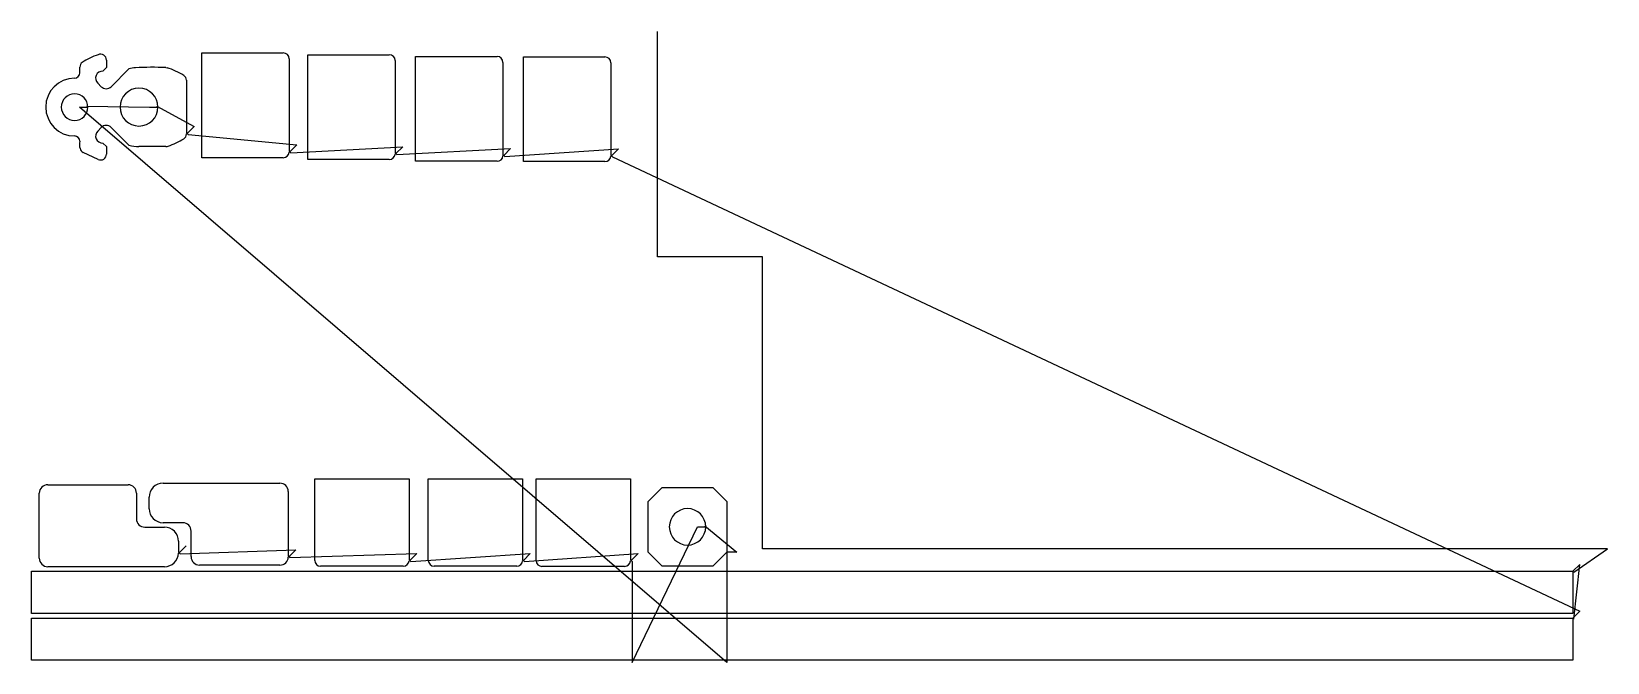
# Model space of a CAD drawing. Header units: metres. Extents: x 5527 to 11150, y 0 to 2250.
import ezdxf

# ---------------------------------------------------------------- set-up
doc = ezdxf.new("R2010")
doc.units = ezdxf.units.M

msp = doc.modelspace()

# ---------------------------------------------------------------- linework, layer by layer
at = {"layer": 'TOOL_0'}
for p, q in [((7760.076, 2248.994), (7760.076, 2249.994)), ((7760.076, 1446.041), (7760.076, 2248.994)), ((5793.987, 2148.145), (5793.987, 2121.539)), ((6134.078, 1800.07), (6134.078, 2173.87)), ((6134.078, 2173.87), (6424.978, 2173.87)), ((6445.878, 2152.97), (6445.878, 1822.47)), ((6512.407, 1793.637), (6512.407, 2167.437)), ((6512.407, 2167.437), (6803.307, 2167.437)), ((6824.207, 2146.537), (6824.207, 1816.037)), ((6897.248, 1787.304), (6897.248, 2160.904)), ((6897.248, 2160.904), (7188.048, 2160.904)), ((7208.848, 2140.104), (7208.848, 1809.604)), ((7281.989, 1786.016), (7281.989, 2159.616)), ((7281.989, 2159.616), (7572.789, 2159.616)), ((7593.589, 2138.816), (7593.589, 1808.316)), ((5698.987, 2102.539), (5698.987, 2123.431)), ((5793.987, 2121.539), (5781.2, 2108.752)), ((5810.665, 2053.364), (5874.231, 2116.93)), ((6005.628, 2121.536), (6010.096, 2121.047)), ((5762.582, 2066.092), (5775.31, 2053.364)), ((6079.288, 2076.337), (6079.288, 1887.792)), ((8007.912, -0.005), (5697.789, 1980.537)), ((5697.789, 1980.537), (5727.789, 1980.537)), ((5727.789, 1980.537), (5724.253, 1984.073)), ((5724.253, 1984.073), (5947.489, 1980.538)), ((5947.489, 1980.538), (5977.489, 1980.538)), ((5977.489, 1980.538), (5973.953, 1984.074)), ((5973.953, 1984.074), (6106.614, 1911.065)), ((5775.31, 1907.715), (5762.582, 1894.987)), ((5874.196, 1844.183), (5810.665, 1907.715)), ((6079.288, 1887.792), (6081.888, 1886.292)), ((6081.889, 1886.293), (6079.289, 1884.793)), ((6081.888, 1886.292), (6085.427, 1882.76)), ((6106.614, 1911.065), (6081.889, 1886.293)), ((6085.427, 1882.76), (6473.198, 1845.673)), ((5764.112, 1793.902), (5711.112, 1818.616)), ((5781.2, 1852.327), (5793.987, 1839.54)), ((5793.987, 1839.54), (5793.987, 1812.934)), ((6005.554, 1839.54), (5909.98, 1839.54)), ((6424.978, 1800.07), (6134.078, 1800.07)), ((6448.45, 1820.924), (6445.824, 1819.471)), ((6445.878, 1822.47), (6448.451, 1820.924)), ((6473.198, 1845.673), (6448.45, 1820.924)), ((6448.451, 1820.924), (6451.987, 1817.388)), ((6451.987, 1817.388), (6851.528, 1839.24)), ((6826.779, 1814.491), (6824.153, 1813.038)), ((6824.207, 1816.037), (6826.78, 1814.491)), ((6851.528, 1839.24), (6826.779, 1814.491)), ((6826.78, 1814.491), (6830.316, 1810.955)), ((6830.316, 1810.955), (7236.17, 1832.806)), ((7211.421, 1808.058), (7208.794, 1806.605)), ((7208.848, 1809.604), (7211.421, 1808.057)), ((7236.17, 1832.806), (7211.421, 1808.058)), ((7211.421, 1808.057), (7214.957, 1804.521)), ((7214.957, 1804.521), (7620.91, 1831.519)), ((7596.162, 1806.77), (7593.535, 1805.317)), ((7593.589, 1808.316), (7596.162, 1806.769)), ((7620.91, 1831.519), (7596.162, 1806.77)), ((7596.162, 1806.769), (7599.698, 1803.233)), ((7599.698, 1803.233), (11051.273, 182.744)), ((6803.307, 1793.637), (6512.407, 1793.637)), ((7188.048, 1787.304), (6897.248, 1787.304)), ((7572.789, 1786.016), (7281.989, 1786.016)), ((8134.93, 1446.041), (7760.076, 1446.041)), ((8134.93, 404.785), (8134.93, 1446.041)), ((5584.338, 633.526), (5870.938, 633.526)), ((5996.133, 639.316), (6412.733, 639.316)), ((6537.198, 364.105), (6537.198, 654.905)), ((6537.198, 654.905), (6873.798, 654.905)), ((6873.798, 654.905), (6873.798, 365.605)), ((6942.456, 364.103), (6942.456, 654.903)), ((6942.456, 654.903), (7279.056, 654.903)), ((7279.056, 654.903), (7279.056, 365.603)), ((7327.197, 363.458), (7327.197, 654.258)), ((7327.197, 654.258), (7663.797, 654.258)), ((7663.797, 654.258), (7663.797, 364.958)), ((7726.912, 573.868), (7777.205, 624.161)), ((7777.205, 624.161), (7957.619, 624.161)), ((7957.619, 624.161), (8007.912, 573.868)), ((5554.338, 371.526), (5554.338, 603.526)), ((5900.938, 603.526), (5900.938, 512.526)), ((5946.133, 548.316), (5946.133, 589.316)), ((6442.733, 609.316), (6442.733, 378.816)), ((7726.912, 393.454), (7726.912, 573.868)), ((8007.912, 573.868), (8007.912, 393.454)), ((5930.938, 482.526), (6000.938, 482.526)), ((6066.133, 498.316), (5996.133, 498.316)), ((6096.133, 377.316), (6096.133, 468.316)), ((7669.906, -0.005), (7902.413, 483.661)), ((7902.413, 483.661), (7932.413, 483.661)), ((7932.413, 483.661), (7928.877, 487.197)), ((7928.877, 487.197), (8042.912, 393.454)), ((6050.938, 432.526), (6050.938, 393.026)), ((6078.275, 416.255), (6053.526, 391.506)), ((6057.063, 387.971), (6470.063, 402.032)), ((6470.063, 402.032), (6445.315, 377.283)), ((11149.006, 404.785), (8134.93, 404.785)), ((11030.06, 321.62), (11150.006, 404.785)), ((11150.006, 404.785), (11149.006, 404.785)), ((11149.006, 404.785), (11150.006, 404.785)), ((11150.006, 404.785), (11149.006, 404.785)), ((6000.937, 341.526), (5584.338, 341.526)), ((6053.526, 391.506), (6050.915, 390.026)), ((6050.938, 393.026), (6053.527, 391.507)), ((6053.527, 391.507), (6057.063, 387.971)), ((6412.733, 347.316), (6126.133, 347.316)), ((6445.315, 377.283), (6442.696, 375.816)), ((6442.733, 378.816), (6445.314, 377.284)), ((6445.314, 377.284), (6448.85, 373.748)), ((6448.85, 373.748), (6901.12, 388.808)), ((6852.998, 343.305), (6557.998, 343.305)), ((6876.371, 364.059), (6873.744, 362.606)), ((6873.798, 365.605), (6876.371, 364.058)), ((6901.12, 388.808), (6876.371, 364.059)), ((6876.371, 364.058), (6879.907, 360.522)), ((6879.907, 360.522), (7306.378, 388.806)), ((7258.256, 343.303), (6963.256, 343.303)), ((7281.629, 364.057), (7279.002, 362.604)), ((7279.056, 365.603), (7281.629, 364.056)), ((7306.378, 388.806), (7281.629, 364.057)), ((7281.629, 364.056), (7285.165, 360.52)), ((7285.165, 360.52), (7691.119, 388.161)), ((7642.997, 342.658), (7347.997, 342.658)), ((7666.37, 363.412), (7663.743, 361.959)), ((7663.797, 364.958), (7666.37, 363.411)), ((7691.119, 388.161), (7666.37, 363.412)), ((7666.37, 363.411), (7669.906, 359.875)), ((7669.906, 359.875), (7669.906, -0.005)), ((7777.205, 343.161), (7726.912, 393.454)), ((7957.619, 343.161), (7777.205, 343.161)), ((8007.912, 393.454), (7957.619, 343.161)), ((8042.912, 393.454), (8007.912, 393.454)), ((8007.912, 393.454), (8007.912, 388.454)), ((8007.912, 388.454), (8007.912, -0.005)), ((11051.273, 349.905), (11026.524, 325.156)), ((11030.06, 154.459), (11051.273, 349.905)), ((5526.524, 175.156), (5526.524, 325.156)), ((5526.524, 325.156), (11026.524, 325.156)), ((11026.524, 325.156), (11026.524, 175.156)), ((11026.524, 325.156), (11030.06, 321.62)), ((11026.524, 175.156), (5526.524, 175.156)), ((11051.273, 182.744), (11026.524, 157.995)), ((5526.524, 7.995), (5526.524, 157.995)), ((5526.524, 157.995), (11026.524, 157.995)), ((11026.524, 157.995), (11026.524, 7.995)), ((11026.524, 157.995), (11030.06, 154.459)), ((11026.524, 7.995), (5526.524, 7.995))]:
    msp.add_line(p, q, dxfattribs=at)
for centre, radius, start, end in [((5720.031, 2123.41), 21.044, 127.914385, 179.942824), ((5854.945, 1903.201), 279.173, 108.966429, 121.977211), ((5772.993, 2148.148), 20.994, 359.991813, 114.730348), ((6424.978, 2152.97), 20.9, 0, 90), ((6803.307, 2146.537), 20.9, 0, 90), ((7188.048, 2140.104), 20.8, 0, 90), ((7572.789, 2138.816), 20.8, 0, 90), ((5680.286, 1980.54), 103, 90.140181, 269.859264), ((5679.987, 2102.539), 19, 270.141731, 0), ((5780.259, 2083.77), 25, 87.842853, 225.001621), ((5909.987, 1980.539), 141, 95.124455, 104.689974), ((5957.77, 914.426), 1208.059, 87.729597, 92.864752), ((5920.143, 1848.928), 286.601, 58.538829, 71.707925), ((6059.254, 2076.318), 20.034, 0.054339, 58.485429), ((5680.289, 1980.537), 47.5, 0, 180), ((5792.988, 2071.042), 25, 225, 314.998379), ((5909.989, 1980.538), 67.5, 0, 180), ((5680.289, 1980.537), 47.5, 180, 0), ((5909.989, 1980.538), 67.5, 180, 0), ((5792.987, 1890.037), 25, 45, 134.998379), ((5679.987, 1858.54), 19, 0.449334, 89.861284), ((5738.465, 1846.616), 41.283, 162.995941, 199.451891), ((5780.26, 1877.309), 25, 135, 272.154857), ((5924.473, 2102.868), 276.414, 288.970291, 301.720253), ((6059.255, 1884.774), 20.034, 301.774071, 0.054339), ((5720.025, 1837.679), 21.044, 193.21542, 244.941328), ((5772.987, 1812.934), 21, 244.999425, 0), ((5912.426, 1998.602), 159.081, 256.094699, 269.118995), ((6005.567, 1860.425), 20.885, 269.964336, 294.805415), ((6424.978, 1820.97), 20.9, 270, 355.887038), ((6803.307, 1814.537), 20.9, 270, 355.887038), ((7188.048, 1808.104), 20.8, 270, 355.867282), ((7572.789, 1806.816), 20.8, 270, 355.867282), ((5584.338, 603.526), 30, 90, 180), ((5870.938, 603.526), 30, 0, 90), ((5996.133, 589.316), 50, 90, 180), ((6412.733, 609.316), 30, 0, 90), ((5930.938, 512.526), 30, 180, 270), ((5996.133, 548.316), 50, 180, 270), ((7867.413, 483.661), 65, 0, 180), ((6000.938, 432.526), 50, 0, 90), ((6066.133, 468.316), 30, 0, 90), ((7867.413, 483.661), 65, 180, 0), ((5584.338, 371.526), 30, 180, 270), ((6000.938, 391.526), 50, 269.998854, 358.280852), ((6126.133, 377.316), 30, 180, 270), ((6412.734, 377.316), 30, 269.99809, 357.133971), ((6557.998, 364.105), 20.8, 180, 270), ((6852.998, 364.105), 20.8, 270, 355.867282), ((6963.256, 364.103), 20.8, 180, 270), ((7258.256, 364.103), 20.8, 270, 355.867282), ((7347.997, 363.458), 20.8, 180, 270), ((7642.997, 363.458), 20.8, 270, 355.867282)]:
    msp.add_arc(centre, radius, start, end, dxfattribs=at)

doc.saveas('drawing.dxf')
